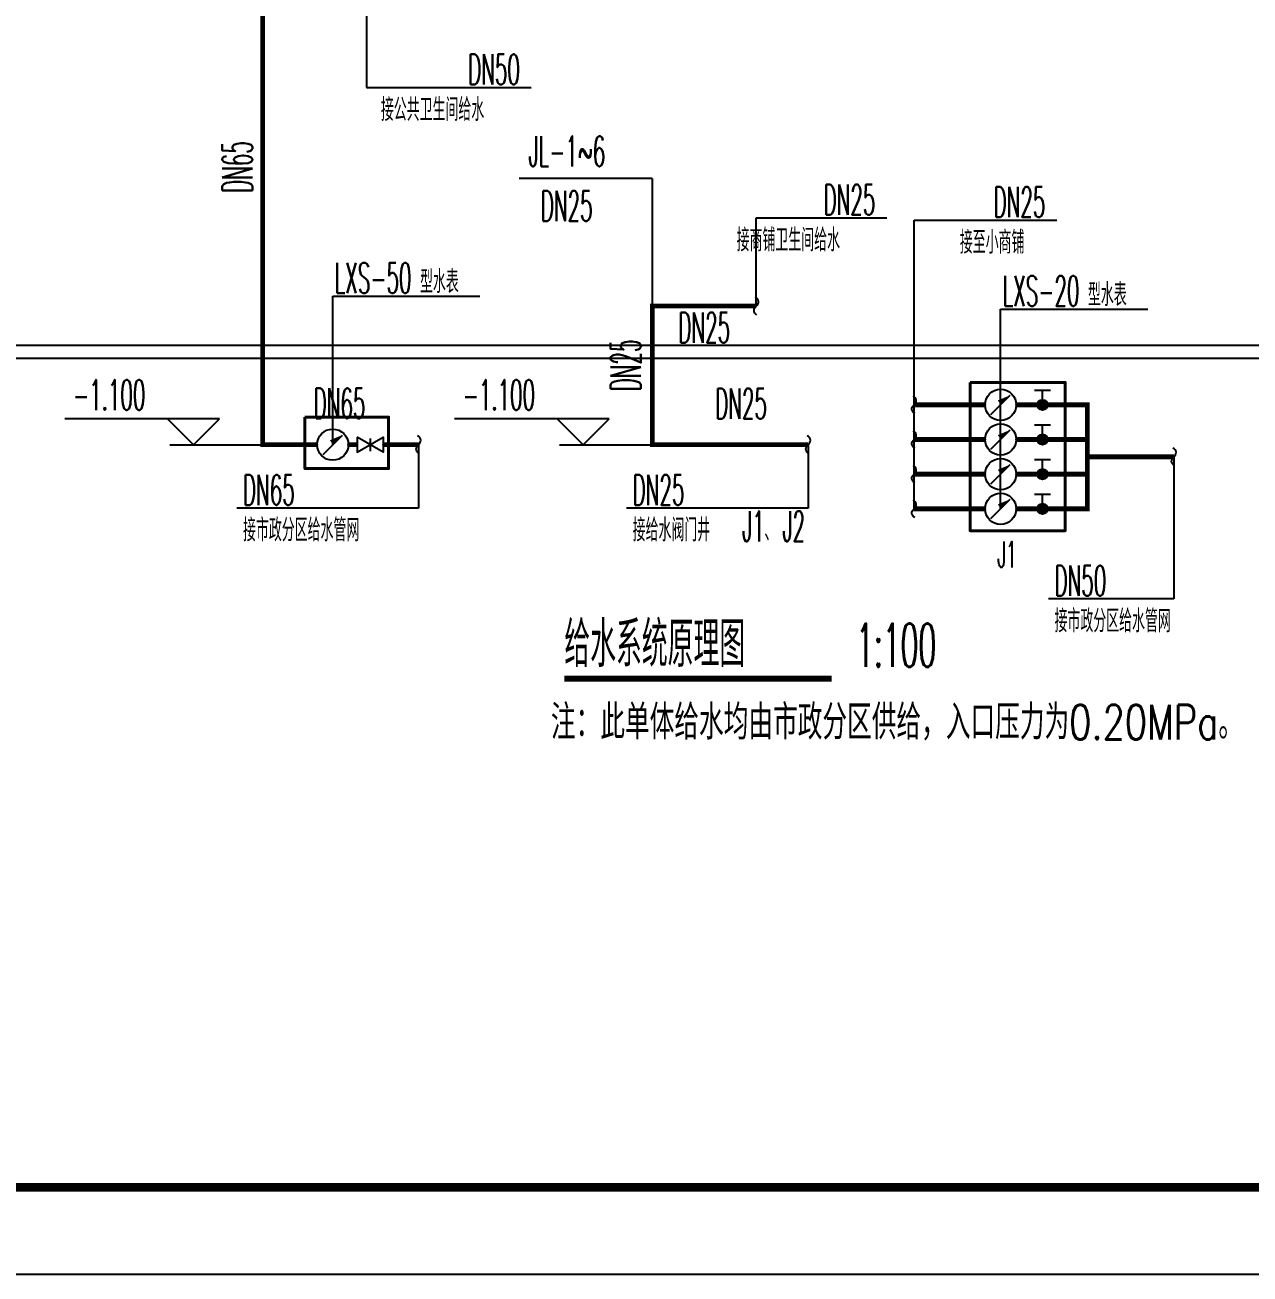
# Model space of a CAD drawing. Extents: x 1031190 to 1725648, y 733081 to 1571294.
# Drawn here: x 1336393 to 1350541, y 803485 to 817903 of the extents above; entities that cross this region are included whole.
import ezdxf

# ---------------------------------------------------------------- set-up
doc = ezdxf.new("R2010")
doc.units = 0
doc.header["$LTSCALE"] = 1000
doc.header["$MEASUREMENT"] = 0
for name, color, linetype in [('0 @ 1', 7, 'Continuous'), ('DIM_SYMB', 3, 'Continuous'), ('DIM_不分区给水', 3, 'Continuous'), ('DIM_污水', 3, 'Continuous'), ('DIM_消防', 3, 'Continuous'), ('EQUIP_不分区给水', 7, 'Continuous'), ('PIPE-不分区给水', 3, 'J'), ('TEXT_不分区给水', 7, 'Continuous'), ('TWT', 7, 'Continuous'), ('TWT_ELEV', 3, 'Continuous'), ('VALVE_不分区给水', 7, 'Continuous'), ('图框', 140, 'Continuous')]:
    doc.layers.add(name, color=color, linetype=linetype)
doc.layers.add('ZC', color=6, linetype='Continuous', lineweight=40)
doc.styles.add('_TWT_PIPEDN', font='SIMPLEX.shx', dxfattribs={"width": 0.6, "oblique": 10, "height": 3, "bigfont": 'HZTXT.shx'})
doc.styles.add('_TWT_SERIAL', font='simplex.shx', dxfattribs={"width": 0.6, "oblique": 10, "height": 3.5, "bigfont": 'aadri.shx'})
doc.styles.add('Annotative', font='simplex.shx', dxfattribs={"width": 0.6, "bigfont": 'aadri.shx'})
doc.styles.get("Standard").update_dxf_attribs({"font": 'gbenor.shx', "bigfont": 'gbcbig.shx'})
doc.linetypes.add('J', pattern='A,3,-0.2,["J",Standard,S=0.25,R=0,X=-0.1,Y=-0.115],-0.2', length=3.4)

# ---------------------------------------------------------------- blocks, each defined once
blk = doc.blocks.new('$TwtSys$00000132')
at = {"elevation": 0}
blk.add_lwpolyline([(7, -101, -0.575183), (0, 0, 0.604745), (-11, 101, 16.924828)], format="xyb", dxfattribs=at)
blk = doc.blocks.new('$VALVE$00000742')
blk.add_line((-93, -93), (93, 93))
blk.add_lwpolyline([(93, 93, 0, 50, 0), (-13, 22, 50, 50, 0)], format="xyseb")
blk.add_circle((0, 0), 150)
for p in [(-150, 0), (150, 0)]:
    blk.add_point(p)
blk = doc.blocks.new('$VALVE$00000296')
for points in [[(-125, 72), (-125, -72), (125, 72), (125, -72), (-125, 72)], [(0, 60), (0, -64)]]:
    blk.add_lwpolyline(points)
for p in [(-125, 0), (125, 0)]:
    blk.add_point(p)
blk = doc.blocks.new('$VALVE$00000497')
for p, q in [((78, 138), (-78, 138)), ((0, 50), (0, 138))]:
    blk.add_line(p, q)
at = {"const_width": 49.6}
blk.add_lwpolyline([(25, 0, 1), (-25, 0, 1)], format="xyb", close=True, dxfattribs=at)
blk.add_circle((0, 0), 50)

msp = doc.modelspace()

# ---------------------------------------------------------------- hatches: boundary and pattern name
at = {"layer": 'PIPE-不分区给水'}
for points in [[(1343638.1, 814658.6), (1343610.6, 814658.6), (1343610.6, 814686.1)], [(1343638.1, 814658.6), (1343638.1, 814686.1), (1343610.6, 814686.1)], [(1343638.1, 814658.6), (1343610.6, 814658.6), (1343610.6, 814686.1)], [(1343638.1, 814658.6), (1343638.1, 814686.1), (1343610.6, 814686.1)], [(1343638.1, 814658.6), (1343610.6, 814658.6), (1343610.6, 814686.1)], [(1343638.1, 814658.6), (1343638.1, 814686.1), (1343610.6, 814686.1)], [(1348661.2, 813518.1), (1348661.2, 813545.6), (1348688.7, 813545.6)], [(1348661.2, 813518.1), (1348688.7, 813518.1), (1348688.7, 813545.6)], [(1348661.2, 813518.1), (1348661.2, 813545.6), (1348688.7, 813545.6)], [(1348661.2, 813518.1), (1348688.7, 813518.1), (1348688.7, 813545.6)], [(1348661.2, 813518.1), (1348661.2, 813545.6), (1348688.7, 813545.6)], [(1348661.2, 813518.1), (1348688.7, 813518.1), (1348688.7, 813545.6)], [(1339138.1, 813058.6), (1339110.6, 813058.6), (1339110.6, 813031.1)], [(1339138.1, 813058.6), (1339138.1, 813031.1), (1339110.6, 813031.1)], [(1339138.1, 813058.6), (1339110.6, 813058.6), (1339110.6, 813031.1)], [(1339138.1, 813058.6), (1339138.1, 813031.1), (1339110.6, 813031.1)], [(1339138.1, 813058.6), (1339110.6, 813058.6), (1339110.6, 813031.1)], [(1339138.1, 813058.6), (1339138.1, 813031.1), (1339110.6, 813031.1)], [(1343638.1, 813058.6), (1343610.6, 813058.6), (1343610.6, 813031.1)], [(1343638.1, 813058.6), (1343638.1, 813031.1), (1343610.6, 813031.1)], [(1343638.1, 813058.6), (1343610.6, 813058.6), (1343610.6, 813031.1)], [(1343638.1, 813058.6), (1343638.1, 813031.1), (1343610.6, 813031.1)], [(1343638.1, 813058.6), (1343610.6, 813058.6), (1343610.6, 813031.1)], [(1343638.1, 813058.6), (1343638.1, 813031.1), (1343610.6, 813031.1)], [(1348661.2, 812318.1), (1348661.2, 812290.6), (1348688.7, 812290.6)], [(1348661.2, 812318.1), (1348688.7, 812318.1), (1348688.7, 812290.6)], [(1348661.2, 812318.1), (1348661.2, 812290.6), (1348688.7, 812290.6)], [(1348661.2, 812318.1), (1348688.7, 812318.1), (1348688.7, 812290.6)], [(1348661.2, 812318.1), (1348661.2, 812290.6), (1348688.7, 812290.6)], [(1348661.2, 812318.1), (1348688.7, 812318.1), (1348688.7, 812290.6)]]:
    msp.add_hatch(color=256, dxfattribs=at).paths.add_polyline_path(points)

# ---------------------------------------------------------------- linework, layer by layer
at = {"layer": 'DIM_SYMB', "const_width": 70}
msp.add_lwpolyline([(1342622.1, 810357.5), (1345711.4, 810357.5)], dxfattribs=at)
msp.add_lwpolyline([(1342622.1, 810357.5), (1345711.4, 810357.5)], dxfattribs=at)
msp.add_lwpolyline([(1342622.1, 810357.5), (1345711.4, 810357.5)], dxfattribs=at)
at = {"layer": 'DIM_不分区给水'}
for p, q in [((1340338.4, 825108.6), (1340338.4, 817180.2)), ((1340338.4, 825108.6), (1340338.4, 817180.2)), ((1340338.4, 825108.6), (1340338.4, 817180.2)), ((1340338.4, 817180.2), (1342239, 817180.2)), ((1340338.4, 817180.2), (1342239, 817180.2)), ((1340338.4, 817180.2), (1342239, 817180.2)), ((1343261.1, 816130.1), (1342101.2, 816130.1)), ((1343261.1, 816130.1), (1342101.2, 816130.1)), ((1343261.1, 816130.1), (1342101.2, 816130.1)), ((1343638.1, 816130.1), (1343261.1, 816130.1)), ((1343638.1, 816130.1), (1343261.1, 816130.1)), ((1343638.1, 816130.1), (1343261.1, 816130.1)), ((1344838.1, 814658.6), (1344838.1, 815675.2)), ((1344838.1, 815675.2), (1346347.9, 815675.2)), ((1344838.1, 814658.6), (1344838.1, 815675.2)), ((1344838.1, 815675.2), (1346347.9, 815675.2)), ((1344838.1, 814658.6), (1344838.1, 815675.2)), ((1344838.1, 815675.2), (1346347.9, 815675.2)), ((1340938.1, 813058.6), (1340938.1, 812327.2)), ((1340938.1, 813058.6), (1340938.1, 812327.2)), ((1340938.1, 813058.6), (1340938.1, 812327.2)), ((1340938.1, 812327.2), (1338841.3, 812327.2)), ((1340938.1, 812327.2), (1338841.3, 812327.2)), ((1340938.1, 812327.2), (1338841.3, 812327.2))]:
    msp.add_line(p, q, dxfattribs=at)
at = {"layer": 'DIM_污水'}
for p, q in [((1346661.4, 812318.1), (1346661.4, 815648.9)), ((1346661.4, 815648.9), (1348311.1, 815648.9)), ((1346661.4, 812318.1), (1346661.4, 815648.9)), ((1346661.4, 815648.9), (1348311.1, 815648.9)), ((1346661.4, 812318.1), (1346661.4, 815648.9)), ((1346661.4, 815648.9), (1348311.1, 815648.9)), ((1339947.3, 813058.5), (1339947.3, 814772.8)), ((1339947.3, 814772.8), (1341648.1, 814772.8)), ((1339947.3, 813058.5), (1339947.3, 814772.8)), ((1339947.3, 814772.8), (1341648.1, 814772.8)), ((1339947.3, 813058.5), (1339947.3, 814772.8)), ((1339947.3, 814772.8), (1341648.1, 814772.8)), ((1347661.2, 812318.3), (1347661.2, 814623.2)), ((1347661.2, 814623.2), (1349362, 814623.2)), ((1347661.2, 812318.3), (1347661.2, 814623.2)), ((1347661.2, 814623.2), (1349362, 814623.2)), ((1347661.2, 812318.3), (1347661.2, 814623.2)), ((1347661.2, 814623.2), (1349362, 814623.2)), ((1345438.1, 813058.6), (1345438.1, 812327.2)), ((1345438.1, 813058.6), (1345438.1, 812327.2)), ((1345438.1, 813058.6), (1345438.1, 812327.2)), ((1349661.4, 812918.1), (1349661.4, 811277.7)), ((1349661.4, 812918.1), (1349661.4, 811277.7)), ((1349661.4, 812918.1), (1349661.4, 811277.7)), ((1345438.1, 812327.2), (1343341.3, 812327.2)), ((1345438.1, 812327.2), (1343341.3, 812327.2)), ((1345438.1, 812327.2), (1343341.3, 812327.2)), ((1349661.4, 811277.7), (1348213.4, 811277.7)), ((1349661.4, 811277.7), (1348213.4, 811277.7)), ((1349661.4, 811277.7), (1348213.4, 811277.7))]:
    msp.add_line(p, q, dxfattribs=at)
at = {"layer": 'PIPE-不分区给水', "const_width": 55}
for points in [[(1339138.1, 813058.6), (1339138.1, 818508.6)], [(1339138.1, 813058.6), (1339138.1, 818508.6)], [(1339138.1, 813058.6), (1339138.1, 818508.6)], [(1343638.1, 813058.6), (1343638.1, 814658.6)], [(1343638.1, 814658.6), (1344838.1, 814658.6)], [(1343638.1, 813058.6), (1343638.1, 814658.6)], [(1343638.1, 814658.6), (1344838.1, 814658.6)], [(1343638.1, 813058.6), (1343638.1, 814658.6)], [(1343638.1, 814658.6), (1344838.1, 814658.6)], [(1346661.2, 813518.1), (1347481, 813518.1)], [(1346661.2, 813518.1), (1347481, 813518.1)], [(1346661.2, 813518.1), (1347481, 813518.1)], [(1347841, 813518.1), (1348661.2, 813518.1)], [(1347841, 813518.1), (1348661.2, 813518.1)], [(1347841, 813518.1), (1348661.2, 813518.1)], [(1348661.2, 813518.1), (1348661.2, 813118.1)], [(1348661.2, 813518.1), (1348661.2, 813118.1)], [(1348661.2, 813518.1), (1348661.2, 813118.1)], [(1339138.1, 813058.6), (1339767.4, 813058.6)], [(1339138.1, 813058.6), (1339767.4, 813058.6)], [(1339138.1, 813058.6), (1339767.4, 813058.6)], [(1340127.4, 813058.6), (1340229.7, 813058.6)], [(1340127.4, 813058.6), (1340229.7, 813058.6)], [(1340127.4, 813058.6), (1340229.7, 813058.6)], [(1340529.7, 813058.6), (1340938.1, 813058.6)], [(1340529.7, 813058.6), (1340938.1, 813058.6)], [(1340529.7, 813058.6), (1340938.1, 813058.6)], [(1343638.1, 813058.6), (1345438.1, 813058.6)], [(1343638.1, 813058.6), (1345438.1, 813058.6)], [(1343638.1, 813058.6), (1345438.1, 813058.6)], [(1346661.2, 813118.1), (1347481, 813118.1)], [(1346661.2, 813118.1), (1347481, 813118.1)], [(1346661.2, 813118.1), (1347481, 813118.1)], [(1347841, 813118.1), (1348661.2, 813118.1)], [(1347841, 813118.1), (1348661.2, 813118.1)], [(1347841, 813118.1), (1348661.2, 813118.1)], [(1348661.2, 813118.1), (1348661.2, 812918.1)], [(1348661.2, 813118.1), (1348661.2, 812918.1)], [(1348661.2, 813118.1), (1348661.2, 812918.1)], [(1348661.2, 812918.1), (1349661.2, 812918.1)], [(1348661.2, 812918.1), (1348661.2, 812718.1)], [(1348661.2, 812918.1), (1349661.2, 812918.1)], [(1348661.2, 812918.1), (1348661.2, 812718.1)], [(1348661.2, 812918.1), (1349661.2, 812918.1)], [(1348661.2, 812918.1), (1348661.2, 812718.1)], [(1346661.2, 812718.1), (1347481, 812718.1)], [(1346661.2, 812718.1), (1347481, 812718.1)], [(1346661.2, 812718.1), (1347481, 812718.1)], [(1347841, 812718.1), (1348661.2, 812718.1)], [(1347841, 812718.1), (1348661.2, 812718.1)], [(1347841, 812718.1), (1348661.2, 812718.1)], [(1348661.2, 812718.1), (1348661.2, 812318.1)], [(1348661.2, 812718.1), (1348661.2, 812318.1)], [(1348661.2, 812718.1), (1348661.2, 812318.1)], [(1346661.2, 812318.1), (1347481, 812318.1)], [(1346661.2, 812318.1), (1347481, 812318.1)], [(1346661.2, 812318.1), (1347481, 812318.1)], [(1347841, 812318.1), (1348661.2, 812318.1)], [(1347841, 812318.1), (1348661.2, 812318.1)], [(1347841, 812318.1), (1348661.2, 812318.1)]]:
    msp.add_lwpolyline(points, dxfattribs=at)
at = {"layer": 'TWT'}
for p, q in [((1285112.3, 814208.6), (1355074.7, 814208.6)), ((1285112.3, 814208.6), (1355074.7, 814208.6)), ((1285112.3, 814208.6), (1355074.7, 814208.6)), ((1285112.3, 814058.6), (1355074.7, 814058.6)), ((1285112.3, 814058.6), (1355074.7, 814058.6)), ((1285112.3, 814058.6), (1355074.7, 814058.6))]:
    msp.add_line(p, q, dxfattribs=at)
at = {"layer": 'TWT_ELEV'}
for p, q in [((1343638.1, 816130.1), (1343638.1, 814658.6)), ((1343638.1, 816130.1), (1343638.1, 814658.6)), ((1343638.1, 816130.1), (1343638.1, 814658.6)), ((1338638.1, 813358.6), (1336853.9, 813358.6)), ((1338638.1, 813358.6), (1336853.9, 813358.6)), ((1338638.1, 813358.6), (1336853.9, 813358.6)), ((1338338.1, 813058.6), (1338038.1, 813358.6)), ((1338338.1, 813058.6), (1338038.1, 813358.6)), ((1338338.1, 813058.6), (1338038.1, 813358.6)), ((1338338.1, 813058.6), (1338638.1, 813358.6)), ((1338338.1, 813058.6), (1338638.1, 813358.6)), ((1338338.1, 813058.6), (1338638.1, 813358.6)), ((1343138.1, 813358.6), (1341353.9, 813358.6)), ((1343138.1, 813358.6), (1341353.9, 813358.6)), ((1343138.1, 813358.6), (1341353.9, 813358.6)), ((1342838.1, 813058.6), (1342538.1, 813358.6)), ((1342838.1, 813058.6), (1342538.1, 813358.6)), ((1342838.1, 813058.6), (1342538.1, 813358.6)), ((1342838.1, 813058.6), (1343138.1, 813358.6)), ((1342838.1, 813058.6), (1343138.1, 813358.6)), ((1342838.1, 813058.6), (1343138.1, 813358.6)), ((1338065.5, 813058.6), (1339138.1, 813058.6)), ((1338065.5, 813058.6), (1339138.1, 813058.6)), ((1338065.5, 813058.6), (1339138.1, 813058.6)), ((1342565.5, 813058.6), (1343638.1, 813058.6)), ((1342565.5, 813058.6), (1343638.1, 813058.6)), ((1342565.5, 813058.6), (1343638.1, 813058.6))]:
    msp.add_line(p, q, dxfattribs=at)
at = {"layer": 'ZC'}
for points in [[(1347308.7, 813777.6), (1348406.6, 813777.6), (1348406.6, 812064.4), (1347308.7, 812064.4)], [(1347308.7, 813777.6), (1348406.6, 813777.6), (1348406.6, 812064.4), (1347308.7, 812064.4)], [(1347308.7, 813777.6), (1348406.6, 813777.6), (1348406.6, 812064.4), (1347308.7, 812064.4)], [(1339626, 813376.6), (1340592.4, 813376.6), (1340592.4, 812783.4), (1339626, 812783.4)], [(1339626, 813376.6), (1340592.4, 813376.6), (1340592.4, 812783.4), (1339626, 812783.4)], [(1339626, 813376.6), (1340592.4, 813376.6), (1340592.4, 812783.4), (1339626, 812783.4)]]:
    msp.add_lwpolyline(points, close=True, dxfattribs=at)
at = {"layer": '图框'}
msp.add_lwpolyline([(1278969.8, 803485.2), (1363069.8, 803485.2), (1363069.8, 862885.2), (1278969.8, 862885.2)], close=True, dxfattribs=at)
msp.add_lwpolyline([(1278969.8, 803485.2), (1363069.8, 803485.2), (1363069.8, 862885.2), (1278969.8, 862885.2)], close=True, dxfattribs=at)
msp.add_lwpolyline([(1278969.8, 803485.2), (1363069.8, 803485.2), (1363069.8, 862885.2), (1278969.8, 862885.2)], close=True, dxfattribs=at)
at = {"layer": '图框', "const_width": 100}
msp.add_lwpolyline([(1281469.8, 804485.2), (1362069.8, 804485.2), (1362069.8, 861885.2), (1281469.8, 861885.2)], close=True, dxfattribs=at)
msp.add_lwpolyline([(1281469.8, 804485.2), (1362069.8, 804485.2), (1362069.8, 861885.2), (1281469.8, 861885.2)], close=True, dxfattribs=at)
msp.add_lwpolyline([(1281469.8, 804485.2), (1362069.8, 804485.2), (1362069.8, 861885.2), (1281469.8, 861885.2)], close=True, dxfattribs=at)

# ---------------------------------------------------------------- block references
at = {"layer": 'EQUIP_不分区给水'}
for p in [(1344838.1, 814658.6), (1344838.1, 814658.6), (1344838.1, 814658.6), (1346661.2, 813518.1), (1346661.2, 813518.1), (1346661.2, 813518.1), (1346661.2, 813118.1), (1346661.2, 813118.1), (1346661.2, 813118.1), (1340938.1, 813058.6), (1340938.1, 813058.6), (1340938.1, 813058.6), (1345438.1, 813058.6), (1345438.1, 813058.6), (1345438.1, 813058.6), (1349661.2, 812918.1), (1349661.2, 812918.1), (1349661.2, 812918.1), (1346661.2, 812718.1), (1346661.2, 812718.1), (1346661.2, 812718.1), (1346661.2, 812318.1), (1346661.2, 812318.1), (1346661.2, 812318.1)]:
    msp.add_blockref('$TwtSys$00000132', p, dxfattribs=at)
at = {"layer": 'VALVE_不分区给水', "xscale": 1.2, "yscale": 1.2, "zscale": 1.2}
for name, p in [('$VALVE$00000742', (1347661, 813518.1)), ('$VALVE$00000742', (1347661, 813518.1)), ('$VALVE$00000742', (1347661, 813518.1)), ('$VALVE$00000497', (1348144.8, 813518.1)), ('$VALVE$00000497', (1348144.8, 813518.1)), ('$VALVE$00000497', (1348144.8, 813518.1)), ('$VALVE$00000742', (1339947.4, 813058.6)), ('$VALVE$00000742', (1339947.4, 813058.6)), ('$VALVE$00000742', (1339947.4, 813058.6)), ('$VALVE$00000742', (1347661, 813118.1)), ('$VALVE$00000742', (1347661, 813118.1)), ('$VALVE$00000742', (1347661, 813118.1)), ('$VALVE$00000497', (1348144.8, 813118.1)), ('$VALVE$00000497', (1348144.8, 813118.1)), ('$VALVE$00000497', (1348144.8, 813118.1)), ('$VALVE$00000296', (1340379.7, 813058.6)), ('$VALVE$00000296', (1340379.7, 813058.6)), ('$VALVE$00000296', (1340379.7, 813058.6)), ('$VALVE$00000742', (1347661, 812718.1)), ('$VALVE$00000742', (1347661, 812718.1)), ('$VALVE$00000742', (1347661, 812718.1)), ('$VALVE$00000497', (1348144.8, 812718.1)), ('$VALVE$00000497', (1348144.8, 812718.1)), ('$VALVE$00000497', (1348144.8, 812718.1)), ('$VALVE$00000742', (1347661, 812318.1)), ('$VALVE$00000742', (1347661, 812318.1)), ('$VALVE$00000742', (1347661, 812318.1)), ('$VALVE$00000497', (1348144.8, 812318.1)), ('$VALVE$00000497', (1348144.8, 812318.1)), ('$VALVE$00000497', (1348144.8, 812318.1))]:
    msp.add_blockref(name, p, dxfattribs=at)

# ---------------------------------------------------------------- texts
at = {"layer": '0 @ 1', "color": 0, "style": 'Annotative', "width": 0.75}
msp.add_text('注：此单体给水均由市政分区供给，入口压力为0.20MPa。', height=400, rotation=360, dxfattribs=at).set_placement((1342467.6, 809655.5))
msp.add_text('注：此单体给水均由市政分区供给，入口压力为0.20MPa。', height=400, rotation=360, dxfattribs=at).set_placement((1342467.6, 809655.5))
msp.add_text('注：此单体给水均由市政分区供给，入口压力为0.20MPa。', height=400, rotation=360, dxfattribs=at).set_placement((1342467.6, 809655.5))
at = {"layer": 'DIM_SYMB', "color": 7, "style": '_TWT_SERIAL'}
for s, height, width, p in [('给水系统原理图', 523.62, 0.6, (1342622.1, 810493.4)), ('给水系统原理图', 523.62, 0.6, (1342622.1, 810493.4)), ('给水系统原理图', 523.62, 0.6, (1342622.1, 810493.4)), ('1:100', 500, 0.48, (1345991.4, 810493.4)), ('1:100', 500, 0.48, (1345991.4, 810493.4)), ('1:100', 500, 0.48, (1345991.4, 810493.4))]:
    msp.add_text(s, height=height, dxfattribs=dict(at, width=width)).set_placement(p)
at = {"layer": 'DIM_不分区给水', "color": 7, "style": '_TWT_SERIAL'}
for s, height, width, p in [('DN50', 350, 0.48, (1341511.1, 817215.2)), ('DN50', 350, 0.48, (1341511.1, 817215.2)), ('DN50', 350, 0.48, (1341511.1, 817215.2)), ('接公共卫生间给水', 261.81, 0.6, (1340503.4, 816795.2)), ('接公共卫生间给水', 261.81, 0.6, (1340503.4, 816795.2)), ('接公共卫生间给水', 261.81, 0.6, (1340503.4, 816795.2)), ('JL-1~6', 350, 0.48, (1342209.6, 816270.1)), ('JL-1~6', 350, 0.48, (1342209.6, 816270.1)), ('JL-1~6', 350, 0.48, (1342209.6, 816270.1)), ('DN25', 350, 0.48, (1342350.3, 815640.1)), ('DN25', 350, 0.48, (1342350.3, 815640.1)), ('DN25', 350, 0.48, (1342350.3, 815640.1)), ('DN25', 350, 0.48, (1345616.2, 815710.2)), ('DN25', 350, 0.48, (1345616.2, 815710.2)), ('DN25', 350, 0.48, (1345616.2, 815710.2)), ('接商铺卫生间给水', 261.81, 0.6, (1344612.2, 815290.2)), ('接商铺卫生间给水', 261.81, 0.6, (1344612.2, 815290.2)), ('接商铺卫生间给水', 261.81, 0.6, (1344612.2, 815290.2)), ('DN65', 350, 0.48, (1338911.3, 812362.2)), ('DN65', 350, 0.48, (1338911.3, 812362.2)), ('DN65', 350, 0.48, (1338911.3, 812362.2)), ('接市政分区给水管网', 261.81, 0.6, (1338911.3, 811942.2)), ('接市政分区给水管网', 261.81, 0.6, (1338911.3, 811942.2)), ('接市政分区给水管网', 261.81, 0.6, (1338911.3, 811942.2))]:
    msp.add_text(s, height=height, dxfattribs=dict(at, width=width)).set_placement(p)
at = {"layer": 'DIM_污水', "color": 7, "style": '_TWT_SERIAL'}
for s, height, width, p in [('DN25', 350, 0.48, (1347579.4, 815683.9)), ('DN25', 350, 0.48, (1347579.4, 815683.9)), ('DN25', 350, 0.48, (1347579.4, 815683.9)), ('接至小商铺', 261.81, 0.6, (1347189.6, 815263.9)), ('接至小商铺', 261.81, 0.6, (1347189.6, 815263.9)), ('接至小商铺', 261.81, 0.6, (1347189.6, 815263.9)), ('LXS-50', 350, 0.48, (1339971.2, 814807.8)), ('LXS-50', 350, 0.48, (1339971.2, 814807.8)), ('LXS-50', 350, 0.48, (1339971.2, 814807.8)), ('型水表', 261.81, 0.6, (1340955.2, 814807.8)), ('型水表', 261.81, 0.6, (1340955.2, 814807.8)), ('型水表', 261.81, 0.6, (1340955.2, 814807.8)), ('LXS-20', 350, 0.48, (1347685.1, 814658.2)), ('LXS-20', 350, 0.48, (1347685.1, 814658.2)), ('LXS-20', 350, 0.48, (1347685.1, 814658.2)), ('型水表', 261.81, 0.6, (1348669.1, 814658.2)), ('型水表', 261.81, 0.6, (1348669.1, 814658.2)), ('型水表', 261.81, 0.6, (1348669.1, 814658.2)), ('DN25', 350, 0.48, (1343411.3, 812362.2)), ('DN25', 350, 0.48, (1343411.3, 812362.2)), ('DN25', 350, 0.48, (1343411.3, 812362.2)), ('接给水阀门井', 261.81, 0.6, (1343411.3, 811942.2)), ('接给水阀门井', 261.81, 0.6, (1343411.3, 811942.2)), ('接给水阀门井', 261.81, 0.6, (1343411.3, 811942.2)), ('J1', 350, 0.48, (1344676.7, 811942.2)), ('J1', 350, 0.48, (1344676.7, 811942.2)), ('J1', 350, 0.48, (1344676.7, 811942.2)), ('J2', 350, 0.48, (1345142.7, 811942.2)), ('J2', 350, 0.48, (1345142.7, 811942.2)), ('J2', 350, 0.48, (1345142.7, 811942.2)), ('、', 261.8, 0.6, (1344932.7, 811942.2)), ('、', 261.8, 0.6, (1344932.7, 811942.2)), ('、', 261.8, 0.6, (1344932.7, 811942.2)), ('DN50', 350, 0.48, (1348283.4, 811312.7)), ('DN50', 350, 0.48, (1348283.4, 811312.7)), ('DN50', 350, 0.48, (1348283.4, 811312.7)), ('接市政分区给水管网', 261.81, 0.6, (1348283.4, 810892.7)), ('接市政分区给水管网', 261.81, 0.6, (1348283.4, 810892.7)), ('接市政分区给水管网', 261.81, 0.6, (1348283.4, 810892.7))]:
    msp.add_text(s, height=height, dxfattribs=dict(at, width=width)).set_placement(p)
at = {"layer": 'DIM_消防', "color": 7, "style": '_TWT_SERIAL', "width": 0.48}
for s, p in [('DN65', (1339021.8, 815964.4)), ('DN65', (1339021.8, 815964.4)), ('DN65', (1339021.8, 815964.4)), ('DN25', (1343507.2, 813674.1)), ('DN25', (1343507.2, 813674.1)), ('DN25', (1343507.2, 813674.1))]:
    msp.add_text(s, height=350, rotation=90, dxfattribs=at).set_placement(p)
for s, p in [('DN25', (1343939.4, 814236)), ('DN25', (1343939.4, 814236)), ('DN25', (1343939.4, 814236)), ('DN65', (1339727.5, 813359.8)), ('DN65', (1339727.5, 813359.8)), ('DN65', (1339727.5, 813359.8)), ('DN25', (1344364.5, 813357.2)), ('DN25', (1344364.5, 813357.2)), ('DN25', (1344364.5, 813357.2))]:
    msp.add_text(s, height=350, dxfattribs=at).set_placement(p)
at = {"layer": 'TEXT_不分区给水', "style": '_TWT_PIPEDN', "width": 0.48}
msp.add_text('J1', height=300, dxfattribs=at).set_placement((1347625.4, 811641.8))
msp.add_text('J1', height=300, dxfattribs=at).set_placement((1347625.4, 811641.8))
msp.add_text('J1', height=300, dxfattribs=at).set_placement((1347625.4, 811641.8))
at = {"layer": 'TWT_ELEV', "color": 7, "style": '_TWT_SERIAL', "width": 0.48}
for p in [(1336947.9, 813458.7), (1336947.9, 813458.7), (1336947.9, 813458.7), (1341447.9, 813458.7), (1341447.9, 813458.7), (1341447.9, 813458.7)]:
    msp.add_text('-1.100', height=350, dxfattribs=at).set_placement(p)

doc.saveas('drawing.dxf')
